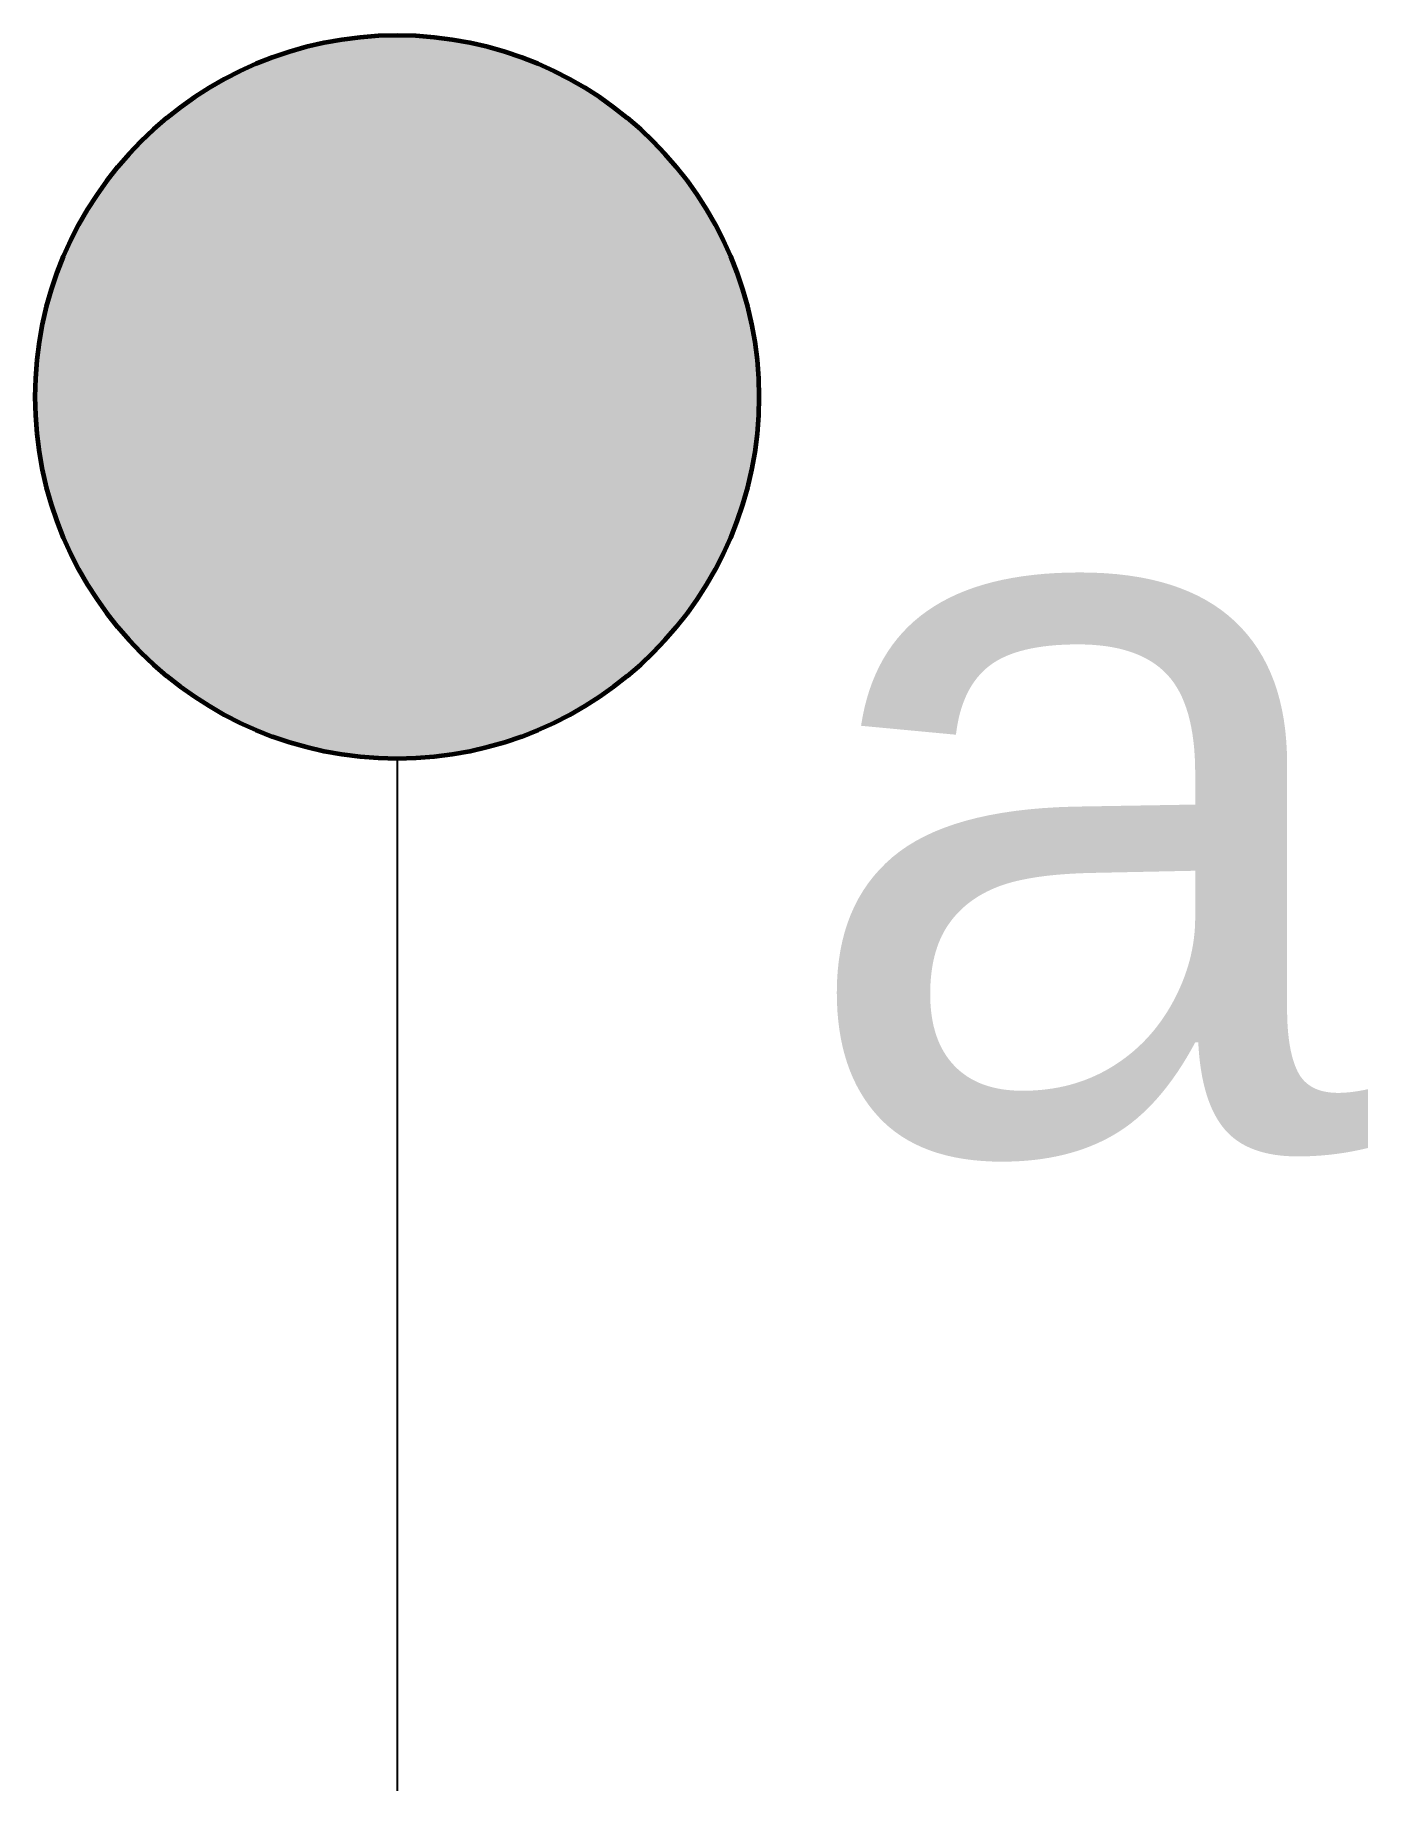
# Model space of a CAD drawing. Header units: millimetres. Extents: x 2790.269 to 2790.449, y 1695.462 to 1695.7.
import ezdxf

# ---------------------------------------------------------------- set-up
doc = ezdxf.new("R2010")
doc.units = ezdxf.units.MM
doc.layers.add('ELE_Pontos_Luz', color=10, linetype='Continuous')
doc.styles.add('ECT_1-050', font='arial.ttf', dxfattribs={"height": 0.1})

# ---------------------------------------------------------------- blocks, each defined once
blk = doc.blocks.new('*U1')
h = blk.add_hatch(color=7)
edge = h.paths.add_edge_path()
edge.add_line((247.68058, 155.63585), (247.68058, 155.58696))
edge.add_line((247.68058, 155.58696), (247.68058, 155.53807))
edge.add_arc((247.68058, 155.58696), 0.04889, 90, 270, ccw=False)
h = blk.add_hatch(color=7)
edge = h.paths.add_edge_path()
edge.add_line((247.68058, 155.58696), (247.68058, 155.53807))
edge.add_arc((247.68058, 155.58696), 0.04889, 270, 450)
edge.add_line((247.68058, 155.63585), (247.68058, 155.58696))
at = {"color": 7}
blk.add_line((247.68058, 155.53807), (247.68058, 155.39858), dxfattribs=at)
at = {"color": 7, "lineweight": 60}
for start, end in [(90, 270), (270, 90)]:
    blk.add_arc((247.68058, 155.58696), 0.04889, start, end, dxfattribs=at)
at = {"color": 7, "style": 'ECT_1-050'}
blk.add_attdef('COMANDO_1', (247.6271, 155.53135), '', height=0.1, rotation=180, dxfattribs=at)

msp = doc.modelspace()

# ---------------------------------------------------------------- block references
at = {"layer": 'ELE_Pontos_Luz'}
ref = msp.add_blockref('*U1', (3037.99803, 1540.06376), dxfattribs=dict(at, xscale=-1))
ref.add_attrib('COMANDO_1', 'a', (2790.37093, 1695.54879), dxfattribs={"layer": '0', "color": 7, "height": 0.1, "style": 'ECT_1-050'})

doc.saveas('drawing.dxf')
